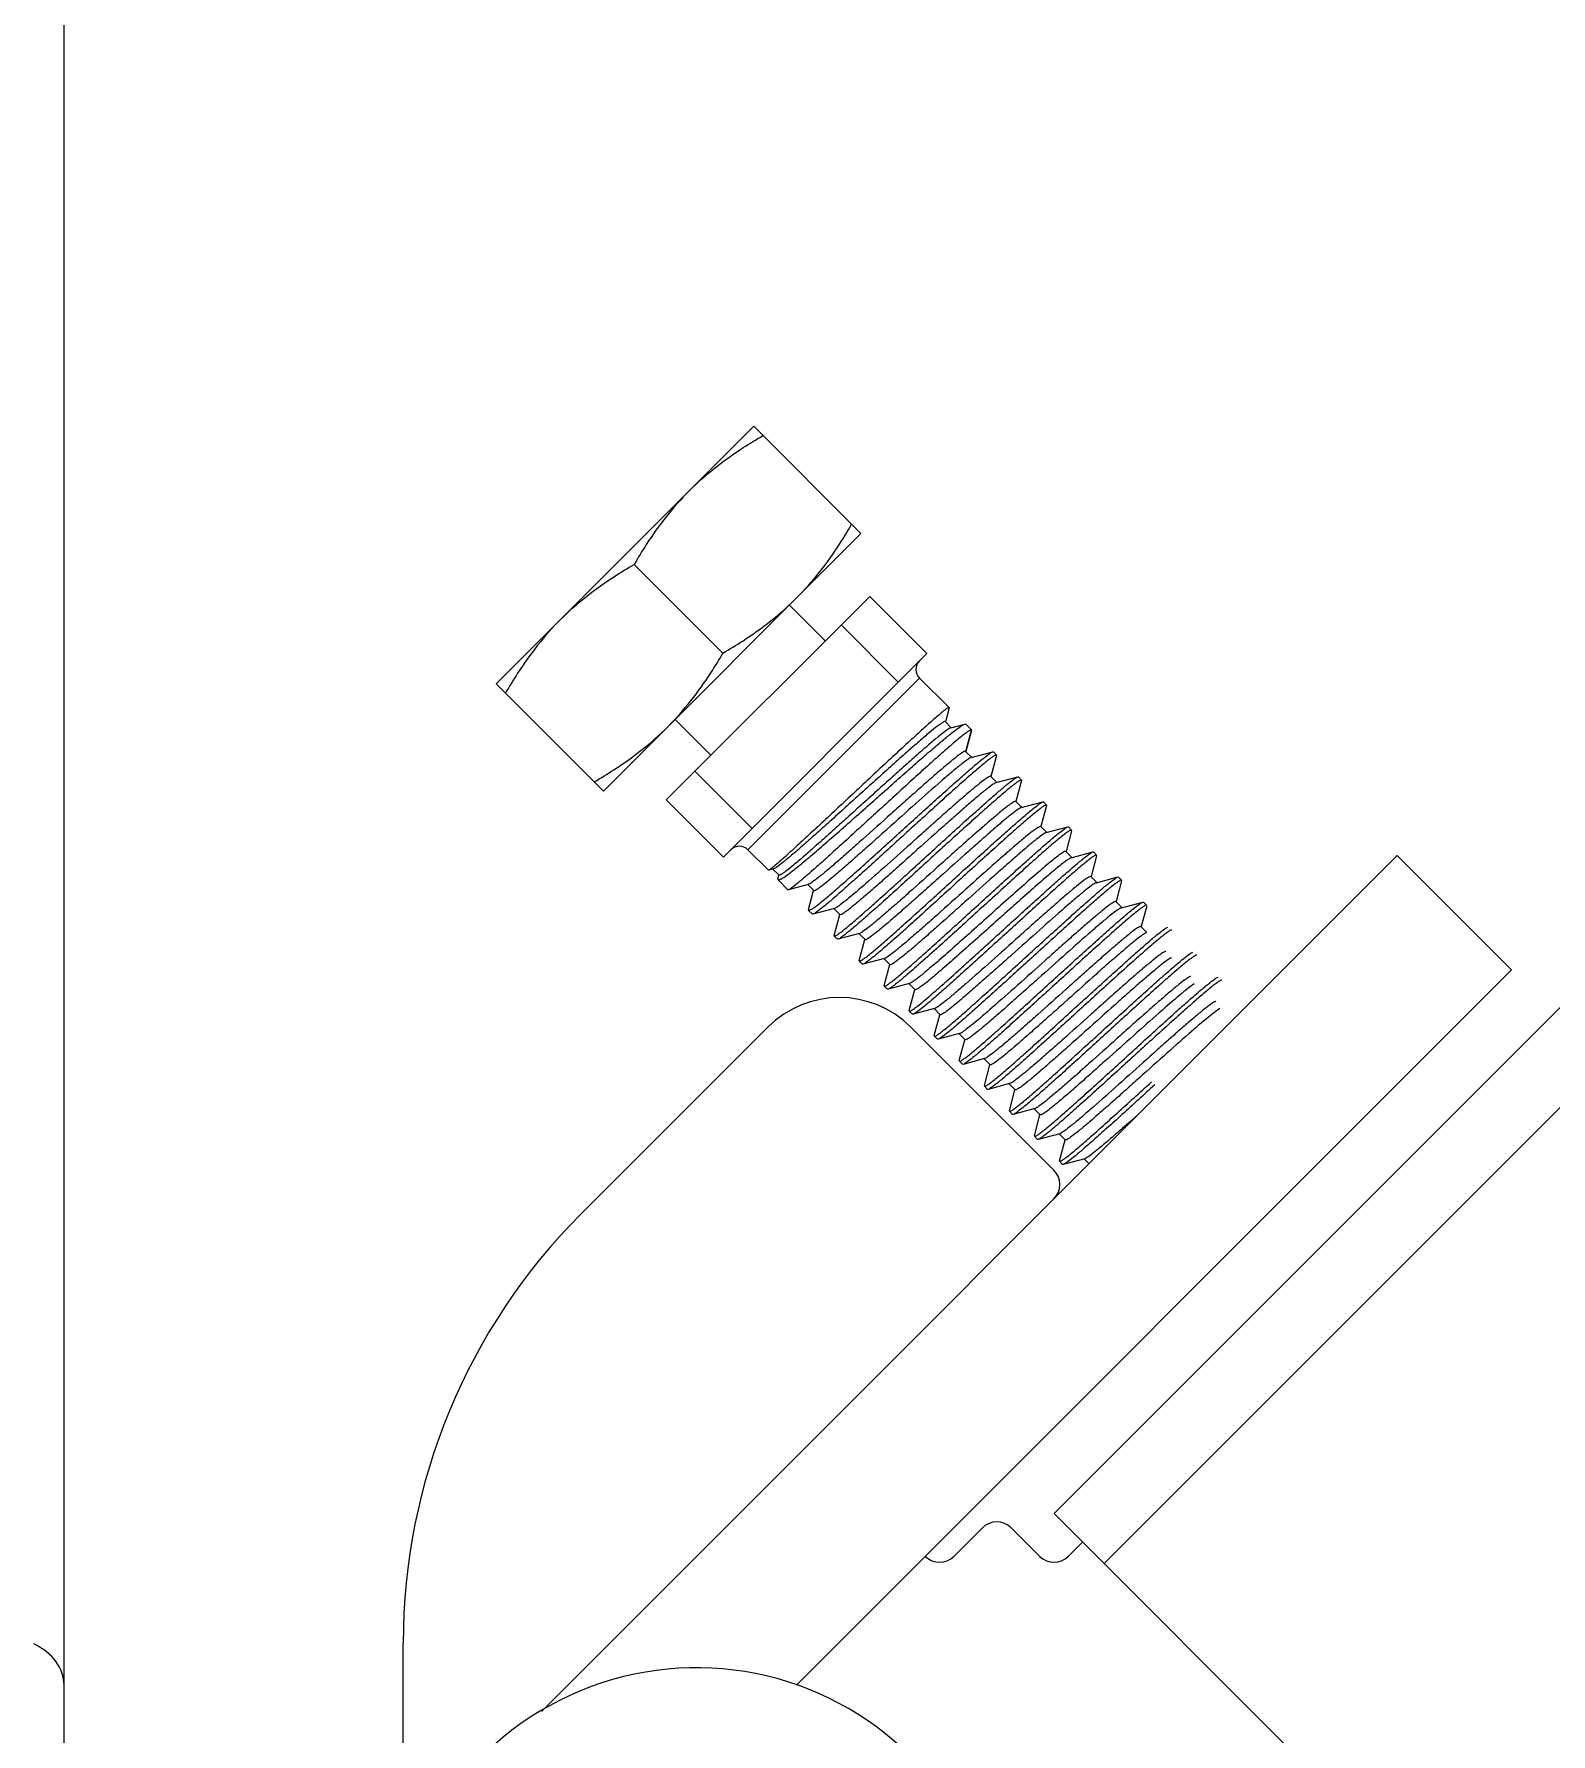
# Model space of a CAD drawing. Extents: x 27938 to 1507990, y 110129 to 923079.
# Drawn here: x 670041 to 670654, y 366413 to 367100 of the extents above; entities that cross this region are included whole.
import ezdxf

# ---------------------------------------------------------------- set-up
doc = ezdxf.new("R2010")
doc.units = 0
doc.header["$LTSCALE"] = 1000
doc.header["$MEASUREMENT"] = 0

msp = doc.modelspace()

# ---------------------------------------------------------------- linework, layer by layer
for p, q in [((670453.31, 366502.44), (673030.58, 369079.7)), ((670053.1, 366391), (670053.1, 369059.47)), ((670473.55, 366482.2), (673050.82, 369059.47)), ((670227.8, 366837.81), (670331.88, 366941.9)), ((670375.25, 366898.53), (670331.88, 366941.9)), ((670271.16, 366794.45), (670375.25, 366898.53)), ((670283.59, 366886.1), (670319.45, 366850.24)), ((670378.79, 366873.16), (670296.53, 366790.91)), ((670346.33, 366869.62), (670360.79, 366855.16)), ((670378.79, 366873.16), (670401.92, 366850.03)), ((670367.22, 366861.59), (670390.35, 366838.46)), ((670319.66, 366767.78), (670401.92, 366850.03)), ((670398.95, 366840.13), (670329.57, 366770.74)), ((670410.87, 366828.21), (670398.95, 366840.13)), ((670271.16, 366794.45), (670227.8, 366837.81)), ((670410.88, 366828.06), (670409.38, 366822.48)), ((670410.88, 366828.06), (670410.87, 366828.21)), ((670300.08, 366823.36), (670314.53, 366808.9)), ((670409.29, 366822.51), (670411.75, 366820.05)), ((670411.55, 366820), (670411.4, 366819.95)), ((670411.55, 366820), (670417.24, 366821.51)), ((670417.24, 366821.51), (670417.6, 366821.48)), ((670419.93, 366819.15), (670417.6, 366821.48)), ((670417.63, 366810.44), (670419.96, 366819.09)), ((670419.95, 366818.91), (670417.68, 366810.48)), ((670419.96, 366819.09), (670419.93, 366819.15)), ((670419.95, 366818.91), (670419.96, 366819.09)), ((670417.59, 366810.5), (670420.04, 366808.05)), ((670419.83, 366808), (670419.61, 366807.92)), ((670419.83, 366808), (670428.54, 366810.31)), ((670430.06, 366808.79), (670427.8, 366800.36)), ((670428.54, 366810.31), (670428.79, 366810.3)), ((670430.05, 366809.03), (670428.79, 366810.3)), ((670430.06, 366808.79), (670430.05, 366809.03)), ((670308.1, 366802.47), (670331.23, 366779.34)), ((670427.71, 366800.39), (670430.16, 366797.93)), ((670429.95, 366797.88), (670438.66, 366800.19)), ((670440.18, 366798.67), (670437.92, 366790.24)), ((670438.66, 366800.19), (670438.9, 366800.18)), ((670440.17, 366798.92), (670438.9, 366800.18)), ((670440.18, 366798.67), (670440.17, 366798.92)), ((670429.95, 366797.88), (670429.82, 366797.83)), ((670296.53, 366790.91), (670319.66, 366767.78)), ((670437.83, 366790.27), (670440.28, 366787.81)), ((670440.07, 366787.76), (670448.78, 366790.08)), ((670450.3, 366788.55), (670448.04, 366780.12)), ((670448.78, 366790.08), (670449.02, 366790.06)), ((670450.29, 366788.8), (670449.02, 366790.06)), ((670450.3, 366788.55), (670450.29, 366788.8)), ((670447.95, 366780.15), (670450.4, 366777.69)), ((670450.19, 366777.64), (670458.9, 366779.96)), ((670460.42, 366778.43), (670458.16, 366770)), ((670458.9, 366779.96), (670459.14, 366779.94)), ((670460.4, 366778.68), (670459.14, 366779.94)), ((670460.42, 366778.43), (670460.4, 366778.68)), ((670592.09, 366768.43), (670246.07, 366422.41)), ((670337.85, 366762.46), (670329.57, 366770.74)), ((670458.07, 366770.03), (670460.52, 366767.57)), ((670460.31, 366767.52), (670469.02, 366769.84)), ((670470.54, 366768.32), (670468.28, 366759.88)), ((670469.02, 366769.84), (670469.26, 366769.82)), ((670470.52, 366768.56), (670469.26, 366769.82)), ((670470.54, 366768.32), (670470.52, 366768.56)), ((670638.34, 366722.17), (670592.09, 366768.43)), ((670337.95, 366762.45), (670337.85, 366762.46)), ((670339.87, 366762.97), (670337.95, 366762.45)), ((670342.15, 366760.45), (670339.68, 366762.92)), ((670341.68, 366759.03), (670342.07, 366760.47)), ((670345.74, 366754.56), (670341.72, 366758.59)), ((670468.19, 366759.91), (670470.64, 366757.46)), ((670470.43, 366757.4), (670479.14, 366759.72)), ((670480.66, 366758.2), (670478.4, 366749.76)), ((670479.14, 366759.72), (670479.38, 366759.7)), ((670480.64, 366758.44), (670479.38, 366759.7)), ((670480.66, 366758.2), (670480.64, 366758.44)), ((670345.94, 366754.55), (670345.74, 366754.56)), ((670353.94, 366756.7), (670345.94, 366754.55)), ((670356.19, 366754.19), (670353.73, 366756.65)), ((670354.09, 366756.75), (670353.94, 366756.7)), ((670354.05, 366746.52), (670356.1, 366754.22)), ((670354.05, 366746.52), (670354.07, 366746.23)), ((670355.6, 366744.71), (670354.07, 366746.23)), ((670355.84, 366744.69), (670355.6, 366744.71)), ((670364.54, 366747.02), (670355.84, 366744.69)), ((670366.78, 366744.51), (670364.33, 366746.97)), ((670364.44, 366736.09), (670366.69, 366744.54)), ((670478.31, 366749.79), (670480.76, 366747.34)), ((670480.55, 366747.28), (670480.28, 366747.18)), ((670480.55, 366747.28), (670489.26, 366749.6)), ((670490.78, 366748.08), (670488.52, 366739.65)), ((670489.26, 366749.6), (670489.5, 366749.58)), ((670490.76, 366748.32), (670489.5, 366749.58)), ((670374.66, 366736.9), (670365.96, 366734.57)), ((670376.9, 366734.39), (670374.44, 366736.85)), ((670488.42, 366739.67), (670490.88, 366737.22)), ((670364.44, 366736.09), (670364.46, 366735.85)), ((670365.72, 366734.59), (670364.46, 366735.85)), ((670365.96, 366734.57), (670365.72, 366734.59)), ((670374.56, 366725.97), (670376.81, 366734.42)), ((670374.56, 366725.97), (670374.58, 366725.73)), ((670375.84, 366724.47), (670374.58, 366725.73)), ((670376.08, 366724.45), (670375.84, 366724.47)), ((670384.77, 366726.78), (670376.08, 366724.45)), ((670387.02, 366724.27), (670384.56, 366726.73)), ((670384.68, 366715.85), (670386.93, 366724.3)), ((670349.19, 366433.01), (670638.34, 366722.17)), ((670394.89, 366716.66), (670386.2, 366714.33)), ((670397.14, 366714.16), (670394.68, 366716.61)), ((670384.68, 366715.85), (670384.69, 366715.61)), ((670385.96, 366714.35), (670384.69, 366715.61)), ((670386.2, 366714.33), (670385.96, 366714.35)), ((670394.8, 366705.73), (670397.04, 366714.18)), ((670394.8, 366705.73), (670394.81, 366705.49)), ((670396.08, 366704.23), (670394.81, 366705.49)), ((670396.32, 366704.21), (670396.08, 366704.23)), ((670405.01, 366706.55), (670396.32, 366704.21)), ((670407.25, 366704.04), (670404.8, 366706.49)), ((670404.92, 366695.61), (670407.16, 366704.06)), ((670262.05, 366623.43), (670337.64, 366699.02)), ((670395.47, 366699.02), (670453.29, 366641.2)), ((670404.92, 366695.61), (670404.93, 366695.37)), ((670415.13, 366696.43), (670406.44, 366694.09)), ((670417.37, 366693.92), (670414.92, 366696.37)), ((670406.19, 366694.11), (670404.93, 366695.37)), ((670406.44, 366694.09), (670406.19, 366694.11)), ((670415.03, 366685.49), (670417.28, 366693.94)), ((670415.03, 366685.49), (670415.05, 366685.25)), ((670416.31, 366683.99), (670415.05, 366685.25)), ((670416.56, 366683.97), (670416.31, 366683.99)), ((670425.25, 366686.31), (670416.56, 366683.97)), ((670427.49, 366683.8), (670425.04, 366686.25)), ((670425.15, 366675.37), (670427.4, 366683.82)), ((670425.15, 366675.37), (670425.17, 366675.13)), ((670426.43, 366673.87), (670425.17, 366675.13)), ((670435.37, 366676.19), (670426.68, 366673.85)), ((670437.61, 366673.68), (670435.16, 366676.13)), ((670426.68, 366673.85), (670426.43, 366673.87)), ((670435.27, 366665.25), (670437.52, 366673.7)), ((670435.27, 366665.25), (670435.29, 366665.01)), ((670436.55, 366663.75), (670435.29, 366665.01)), ((670436.79, 366663.73), (670436.55, 366663.75)), ((670445.49, 366666.07), (670436.79, 366663.73)), ((670447.73, 366663.56), (670445.28, 366666.01)), ((670445.39, 366655.14), (670447.64, 366663.58)), ((670445.6, 366666.11), (670445.49, 366666.07)), ((670445.39, 366655.14), (670445.41, 366654.89)), ((670446.67, 366653.63), (670445.41, 366654.89)), ((670455.61, 366655.95), (670446.91, 366653.62)), ((670457.85, 366653.44), (670455.4, 366655.89)), ((670455.9, 366656.06), (670455.61, 366655.95)), ((670483.53, 366660.36), (670482.47, 366659.42)), ((670446.91, 366653.62), (670446.67, 366653.63)), ((670455.51, 366645.02), (670457.76, 366653.46)), ((670455.51, 366645.02), (670455.53, 366644.78)), ((670456.79, 366643.51), (670455.53, 366644.78)), ((670457.03, 366643.5), (670456.79, 366643.51)), ((670465.73, 366645.83), (670457.03, 366643.5)), ((670467.48, 366643.82), (670465.52, 366645.77)), ((670412.82, 366485.07), (670424.38, 366496.64)), ((670435.94, 366496.64), (670447.51, 366485.07)), ((670690.39, 366265.36), (670453.31, 366502.44)), ((670459.07, 366485.07), (670464.87, 366490.87)), ((670190.18, 366347.35), (670190.19, 366449.99))]:
    msp.add_line(p, q)
for centre, radius, start, end in [((670402.42, 366843.6), 4.91, 135, 225), ((670326.1, 366767.27), 4.91, 45, 135), ((670366.56, 366670.11), 40.89, 45, 135), ((669366.95, 367922.57), 1685.22, 311.49659, 311.69317), ((670447.51, 366635.41), 8.18, 315, 45), ((670435.52, 366449.95), 245.33, 135, 179.99137), ((670430.16, 366490.85), 8.18, 45, 135), ((670407.03, 366490.85), 8.18, 225, 315), ((670453.29, 366490.85), 8.18, 225, 315), ((670308.75, 366317.4), 122.66, 45, 180)]:
    msp.add_arc(centre, radius, start, end)
for points, knots in [([(670305.86, 366915.88), (670312.43, 366922.45), (670322.32, 366930.16), (670332.93, 366936.59), (670335.63, 366938.14)], [0, 0, 0, 0, 0.748734, 1, 1, 1, 1]), ([(670305.86, 366915.88), (670299.29, 366909.31), (670291.58, 366899.42), (670285.15, 366888.8), (670283.59, 366886.1)], [0, 0, 0, 0, 0.748734, 1, 1, 1, 1]), ([(670349.23, 366872.51), (670355.8, 366879.08), (670363.5, 366888.97), (670369.94, 366899.58), (670371.49, 366902.28)], [0, 0, 0, 0, 0.748734, 1, 1, 1, 1]), ([(670253.82, 366863.84), (670260.39, 366870.41), (670270.28, 366878.11), (670280.89, 366884.55), (670283.59, 366886.1)], [0, 0, 0, 0, 0.748734, 1, 1, 1, 1]), ([(670319.45, 366850.24), (670322.15, 366851.8), (670332.76, 366858.23), (670342.65, 366865.94), (670349.23, 366872.51)], [0, 0, 0, 0, 0.251266, 1, 1, 1, 1]), ([(670253.82, 366863.84), (670247.24, 366857.26), (670239.54, 366847.37), (670233.11, 366836.76), (670231.55, 366834.06)], [0, 0, 0, 0, 0.748734, 1, 1, 1, 1]), ([(670297.18, 366820.47), (670303.76, 366827.04), (670311.46, 366836.93), (670317.89, 366847.54), (670319.45, 366850.24)], [0, 0, 0, 0, 0.748734, 1, 1, 1, 1]), ([(670410.87, 366828.21), (670410.8, 366828.28), (670410.39, 366828.08), (670409.85, 366827.74), (670408.87, 366826.99), (670407.63, 366825.98), (670406.05, 366824.64), (670403.38, 366822.31), (670399.4, 366818.73), (670393.98, 366813.77), (670387.83, 366808.08), (670381.18, 366801.88), (670376.6, 366797.6), (670374.27, 366795.42)], [0, 0, 0, 0, 0.005975, 0.020757, 0.044787, 0.077931, 0.119904, 0.170322, 0.294497, 0.445723, 0.618225, 0.805372, 1, 1, 1, 1]), ([(670267.41, 366798.2), (670270.11, 366799.76), (670280.72, 366806.19), (670290.61, 366813.9), (670297.18, 366820.47)], [0, 0, 0, 0, 0.251266, 1, 1, 1, 1]), ([(670409.29, 366822.51), (670409.22, 366822.58), (670408.82, 366822.48), (670408.26, 366822.17), (670407.33, 366821.55), (670405.55, 366820.22), (670402.64, 366817.86), (670398.48, 366814.3), (670393.48, 366809.9), (670387.82, 366804.85), (670381.7, 366799.34), (670375.35, 366793.6), (670368.98, 366787.83), (670362.81, 366782.27), (670357.06, 366777.12), (670351.92, 366772.56), (670347.55, 366768.79), (670344.11, 366765.88), (670341.67, 366764.06), (670340.38, 366763.1), (670339.87, 366762.97)], [0, 0, 0, 0, 0.003408, 0.010859, 0.022746, 0.039043, 0.084265, 0.144846, 0.218467, 0.302327, 0.393271, 0.487922, 0.582812, 0.674511, 0.759756, 0.835562, 0.899325, 0.948916, 0.982758, 1, 1, 1, 1]), ([(670411.4, 366819.95), (670410.81, 366819.71), (670409.33, 366818.63), (670406.62, 366816.54), (670402.89, 366813.38), (670398.26, 366809.36), (670392.91, 366804.61), (670384.88, 366797.41), (670376.57, 366789.89), (670368.25, 366782.36), (670362.33, 366777.03), (670356.91, 366772.21), (670352.18, 366768.06), (670348.29, 366764.74), (670345.59, 366762.55), (670343.95, 366761.32), (670343.09, 366760.76), (670342.58, 366760.47), (670342.21, 366760.39), (670342.15, 366760.45)], [0, 0, 0, 0, 0.020955, 0.059103, 0.113123, 0.180989, 0.260159, 0.347694, 0.534881, 0.627806, 0.715891, 0.796084, 0.865657, 0.922292, 0.964169, 0.979163, 0.990063, 0.996877, 1, 1, 1, 1]), ([(670379.75, 366789.95), (670384.16, 366793.86), (670390.58, 366799.57), (670398.86, 366806.84), (670404.26, 366811.52), (670408.88, 366815.42), (670412.57, 366818.44), (670415.23, 366820.37), (670416.67, 366821.36), (670417.24, 366821.51)], [0, 0, 0, 0, 0.36061, 0.525686, 0.673058, 0.797798, 0.895751, 0.96375, 1, 1, 1, 1]), ([(670419.93, 366819.15), (670419.85, 366819.23), (670419.42, 366819.09), (670418.84, 366818.74), (670417.82, 366818.05), (670415.89, 366816.56), (670412.73, 366813.92), (670408.18, 366809.96), (670402.69, 366805.06), (670396.47, 366799.44), (670389.75, 366793.31), (670385.13, 366789.08), (670382.77, 366786.92)], [0, 0, 0, 0, 0.006592, 0.021615, 0.045765, 0.07897, 0.171361, 0.295434, 0.446486, 0.618762, 0.805651, 1, 1, 1, 1]), ([(670417.59, 366810.5), (670417.52, 366810.57), (670417.17, 366810.51), (670416.3, 366810.05), (670414.5, 366808.78), (670411.74, 366806.57), (670408.06, 366803.49), (670403.65, 366799.66), (670398.62, 366795.23), (670393.16, 366790.37), (670385.54, 366783.55), (670377.99, 366776.77), (670370.72, 366770.32), (670365.91, 366766.1), (670361.76, 366762.55), (670358.42, 366759.76), (670355.97, 366757.91), (670354.63, 366756.96), (670354.09, 366756.75)], [0, 0, 0, 0, 0.003423, 0.010579, 0.037456, 0.080663, 0.138775, 0.209755, 0.291087, 0.37988, 0.472977, 0.658847, 0.745051, 0.822663, 0.888974, 0.9417, 0.979072, 1, 1, 1, 1]), ([(670419.61, 366807.92), (670419.04, 366807.67), (670417.64, 366806.68), (670415.11, 366804.74), (670411.69, 366801.89), (670405.66, 366796.71), (670396.98, 366789), (670387.82, 366780.79), (670380.25, 366774.01), (670374.84, 366769.2), (670369.88, 366764.83), (670365.53, 366761.07), (670361.92, 366758.04), (670359.21, 366755.88), (670357.45, 366754.64), (670356.6, 366754.18), (670356.25, 366754.13), (670356.19, 366754.19)], [0, 0, 0, 0, 0.022337, 0.061116, 0.115132, 0.182525, 0.347585, 0.533263, 0.62576, 0.713694, 0.794001, 0.863897, 0.920985, 0.963343, 0.989649, 0.996648, 1, 1, 1, 1]), ([(670391.49, 366778.2), (670395.91, 366782.2), (670402.34, 366788.04), (670410.6, 366795.46), (670415.97, 366800.23), (670420.54, 366804.19), (670424.14, 366807.26), (670426.68, 366809.16), (670428.02, 366810.17), (670428.54, 366810.31)], [0, 0, 0, 0, 0.364383, 0.530802, 0.678899, 0.80359, 0.900608, 0.966703, 1, 1, 1, 1]), ([(670430.05, 366809.03), (670429.97, 366809.11), (670429.54, 366808.98), (670428.95, 366808.63), (670427.94, 366807.93), (670426.01, 366806.44), (670422.84, 366803.81), (670418.28, 366799.86), (670412.78, 366794.97), (670406.55, 366789.36), (670399.82, 366783.24), (670395.18, 366779.02), (670392.82, 366776.87)], [0, 0, 0, 0, 0.006599, 0.021626, 0.045783, 0.07899, 0.17139, 0.295472, 0.446527, 0.618792, 0.805664, 1, 1, 1, 1]), ([(670427.71, 366800.39), (670427.65, 366800.45), (670427.32, 366800.4), (670426.51, 366799.98), (670424.84, 366798.82), (670422.29, 366796.8), (670418.88, 366793.95), (670414.77, 366790.41), (670410.06, 366786.28), (670404.92, 366781.71), (670397.65, 366775.22), (670388.75, 366767.23), (670379.02, 366758.59), (670372.02, 366752.53), (670367.71, 366749.07), (670366.09, 366747.87), (670365.4, 366747.45)], [0, 0, 0, 0, 0.003276, 0.010003, 0.035189, 0.075723, 0.130391, 0.197437, 0.274674, 0.359569, 0.449334, 0.631602, 0.797703, 0.926003, 0.970542, 1, 1, 1, 1]), ([(670401.68, 366768.01), (670406.09, 366772.03), (670412.5, 366777.88), (670420.75, 366785.32), (670426.11, 366790.1), (670430.67, 366794.06), (670434.27, 366797.13), (670436.8, 366799.04), (670438.14, 366800.05), (670438.66, 366800.19)], [0, 0, 0, 0, 0.364458, 0.5309, 0.679013, 0.803707, 0.900705, 0.96676, 1, 1, 1, 1]), ([(670440.17, 366798.92), (670440.09, 366798.99), (670439.66, 366798.86), (670439.07, 366798.51), (670438.06, 366797.81), (670436.13, 366796.32), (670432.96, 366793.69), (670428.4, 366789.74), (670422.9, 366784.85), (670416.67, 366779.24), (670409.93, 366773.12), (670405.3, 366768.9), (670402.94, 366766.75)], [0, 0, 0, 0, 0.006599, 0.021626, 0.045783, 0.07899, 0.171387, 0.295463, 0.446517, 0.618788, 0.805663, 1, 1, 1, 1]), ([(670374.27, 366795.42), (670369.84, 366791.28), (670363.4, 366785.25), (670355.15, 366777.58), (670349.83, 366772.66), (670345.36, 366768.6), (670342.24, 366765.81), (670340.26, 366764.14), (670339.23, 366763.29), (670338.5, 366762.76), (670338.11, 366762.49), (670337.95, 366762.45)], [0, 0, 0, 0, 0.370672, 0.539326, 0.688624, 0.813221, 0.908664, 0.94435, 0.971581, 0.990141, 1, 1, 1, 1]), ([(670429.82, 366797.83), (670429.28, 366797.62), (670427.94, 366796.68), (670425.5, 366794.84), (670422.16, 366792.06), (670418.03, 366788.52), (670413.24, 366784.32), (670406.02, 366777.91), (670398.51, 366771.19), (670390.96, 366764.43), (670385.55, 366759.61), (670380.57, 366755.23), (670376.2, 366751.44), (670372.56, 366748.39), (670369.84, 366746.22), (670368.05, 366744.96), (670367.19, 366744.5), (670366.84, 366744.45), (670366.78, 366744.51)], [0, 0, 0, 0, 0.020991, 0.058538, 0.11151, 0.178089, 0.255944, 0.342332, 0.528306, 0.621317, 0.709946, 0.791063, 0.861805, 0.919689, 0.962708, 0.989461, 0.996585, 1, 1, 1, 1]), ([(670341.72, 366758.59), (670341.81, 366758.5), (670342.27, 366758.54), (670343.41, 366759.12), (670345.72, 366760.69), (670349.25, 366763.46), (670353.92, 366767.33), (670359.51, 366772.11), (670365.84, 366777.64), (670372.67, 366783.66), (670377.36, 366787.82), (670379.75, 366789.95)], [0, 0, 0, 0, 0.00776, 0.023279, 0.080973, 0.173371, 0.297247, 0.447964, 0.619802, 0.806185, 1, 1, 1, 1]), ([(670382.77, 366786.92), (670378.35, 366782.88), (670371.92, 366776.98), (670363.67, 366769.49), (670358.31, 366764.67), (670353.77, 366760.69), (670350.22, 366757.6), (670347.73, 366755.71), (670346.44, 366754.69), (670345.94, 366754.55)], [0, 0, 0, 0, 0.366158, 0.533208, 0.681646, 0.806314, 0.902893, 0.968094, 1, 1, 1, 1]), ([(670437.83, 366790.27), (670437.76, 366790.33), (670437.41, 366790.27), (670436.54, 366789.8), (670434.72, 366788.53), (670431.95, 366786.31), (670428.25, 366783.2), (670423.82, 366779.36), (670418.77, 366774.91), (670413.28, 366770.03), (670405.66, 366763.2), (670398.1, 366756.43), (670390.85, 366750), (670386.09, 366745.83), (670382, 366742.35), (670378.75, 366739.64), (670376.41, 366737.93), (670375.15, 366737.04), (670374.66, 366736.9)], [0, 0, 0, 0, 0.003453, 0.010691, 0.037881, 0.081592, 0.14037, 0.212138, 0.294327, 0.383985, 0.477885, 0.664851, 0.751185, 0.82854, 0.894141, 0.945651, 0.981282, 1, 1, 1, 1]), ([(670440.07, 366787.76), (670439.57, 366787.62), (670438.32, 366786.73), (670435.99, 366785.02), (670432.73, 366782.32), (670428.65, 366778.84), (670423.88, 366774.66), (670416.63, 366768.24), (670409.08, 366761.47), (670401.45, 366754.64), (670395.97, 366749.76), (670390.91, 366745.31), (670386.48, 366741.46), (670382.78, 366738.35), (670380.01, 366736.13), (670378.19, 366734.86), (670377.32, 366734.39), (670376.96, 366734.33), (670376.9, 366734.39)], [0, 0, 0, 0, 0.01868, 0.054278, 0.105765, 0.171349, 0.248696, 0.335028, 0.522011, 0.615926, 0.705601, 0.787809, 0.859594, 0.918387, 0.96211, 0.989307, 0.996546, 1, 1, 1, 1]), ([(670411.8, 366757.89), (670416.21, 366761.91), (670422.62, 366767.76), (670430.87, 366775.2), (670436.23, 366779.98), (670440.79, 366783.94), (670444.39, 366787.02), (670446.92, 366788.92), (670448.26, 366789.94), (670448.78, 366790.08)], [0, 0, 0, 0, 0.364461, 0.530908, 0.679021, 0.80371, 0.900704, 0.966759, 1, 1, 1, 1]), ([(670450.29, 366788.8), (670450.21, 366788.87), (670449.78, 366788.74), (670449.19, 366788.39), (670448.18, 366787.69), (670446.25, 366786.2), (670443.08, 366783.57), (670438.52, 366779.62), (670433.02, 366774.73), (670426.79, 366769.12), (670420.05, 366763), (670415.42, 366758.78), (670413.06, 366756.63)], [0, 0, 0, 0, 0.006599, 0.021625, 0.045781, 0.078987, 0.171384, 0.295462, 0.446514, 0.618783, 0.805661, 1, 1, 1, 1]), ([(670354.07, 366746.23), (670354.16, 366746.15), (670354.59, 366746.26), (670355.2, 366746.61), (670356.23, 366747.28), (670358.18, 366748.75), (670361.38, 366751.36), (670365.96, 366755.29), (670371.48, 366760.15), (670377.73, 366765.75), (670384.49, 366771.84), (670389.13, 366776.05), (670391.49, 366778.2)], [0, 0, 0, 0, 0.006918, 0.022071, 0.046289, 0.079523, 0.171915, 0.295933, 0.446891, 0.619047, 0.805796, 1, 1, 1, 1]), ([(670447.95, 366780.15), (670447.88, 366780.21), (670447.53, 366780.15), (670446.66, 366779.68), (670444.84, 366778.41), (670442.07, 366776.19), (670438.37, 366773.08), (670433.93, 366769.24), (670428.88, 366764.79), (670423.4, 366759.91), (670415.77, 366753.08), (670408.22, 366746.31), (670400.97, 366739.89), (670396.21, 366735.71), (670392.12, 366732.23), (670388.87, 366729.52), (670386.53, 366727.81), (670385.27, 366726.92), (670384.77, 366726.78)], [0, 0, 0, 0, 0.003454, 0.01069, 0.03788, 0.081592, 0.14037, 0.212137, 0.294327, 0.383985, 0.477885, 0.664852, 0.751185, 0.82854, 0.894141, 0.945652, 0.981282, 1, 1, 1, 1]), ([(670421.92, 366747.77), (670426.32, 366751.79), (670432.74, 366757.64), (670440.99, 366765.08), (670446.35, 366769.86), (670450.91, 366773.83), (670454.5, 366776.9), (670457.04, 366778.8), (670458.38, 366779.82), (670458.9, 366779.96)], [0, 0, 0, 0, 0.364466, 0.530912, 0.679022, 0.803712, 0.900708, 0.966761, 1, 1, 1, 1]), ([(670460.4, 366778.68), (670460.33, 366778.75), (670459.9, 366778.62), (670459.31, 366778.27), (670458.3, 366777.57), (670456.37, 366776.09), (670453.19, 366773.45), (670448.64, 366769.5), (670443.14, 366764.61), (670436.91, 366759), (670430.17, 366752.88), (670425.54, 366748.66), (670423.18, 366746.51)], [0, 0, 0, 0, 0.006599, 0.021626, 0.045784, 0.078991, 0.17139, 0.295471, 0.446526, 0.618793, 0.805664, 1, 1, 1, 1]), ([(670392.82, 366776.87), (670388.42, 366772.86), (670382, 366767.01), (670373.76, 366759.57), (670368.39, 366754.79), (670363.84, 366750.82), (670360.24, 366747.75), (670357.7, 366745.84), (670356.37, 366744.83), (670355.84, 366744.69)], [0, 0, 0, 0, 0.36438, 0.530794, 0.678893, 0.803589, 0.900608, 0.966702, 1, 1, 1, 1]), ([(670450.19, 366777.64), (670449.69, 366777.51), (670448.44, 366776.62), (670446.1, 366774.9), (670442.85, 366772.2), (670438.77, 366768.72), (670434, 366764.54), (670426.75, 366758.12), (670419.2, 366751.35), (670411.57, 366744.52), (670406.09, 366739.64), (670401.03, 366735.19), (670396.6, 366731.34), (670392.9, 366728.24), (670390.13, 366726.02), (670388.31, 366724.74), (670387.44, 366724.27), (670387.08, 366724.21), (670387.02, 366724.27)], [0, 0, 0, 0, 0.01868, 0.054279, 0.105765, 0.171349, 0.248696, 0.335028, 0.522011, 0.615925, 0.705601, 0.787808, 0.859593, 0.918386, 0.962109, 0.989307, 0.996546, 1, 1, 1, 1]), ([(670364.46, 366735.85), (670364.53, 366735.77), (670364.96, 366735.91), (670365.55, 366736.26), (670366.56, 366736.95), (670368.5, 366738.44), (670371.67, 366741.07), (670376.22, 366745.03), (670381.72, 366749.91), (670387.95, 366755.53), (670394.69, 366761.64), (670399.32, 366765.86), (670401.68, 366768.01)], [0, 0, 0, 0, 0.006599, 0.021626, 0.045783, 0.07899, 0.17139, 0.295472, 0.446527, 0.618792, 0.805664, 1, 1, 1, 1]), ([(670402.94, 366766.75), (670398.54, 366762.74), (670392.12, 366756.89), (670383.88, 366749.45), (670378.51, 366744.67), (670373.95, 366740.7), (670370.36, 366737.63), (670367.82, 366735.73), (670366.49, 366734.71), (670365.96, 366734.57)], [0, 0, 0, 0, 0.364388, 0.530807, 0.678903, 0.803593, 0.90061, 0.966703, 1, 1, 1, 1]), ([(670458.07, 366770.03), (670457.96, 366770.13), (670457.35, 366769.89), (670456.53, 366769.39), (670455.08, 366768.36), (670453.26, 366766.93), (670450.98, 366765.06), (670447.2, 366761.86), (670441.75, 366757.11), (670434.58, 366750.74), (670426.89, 366743.86), (670419.17, 366736.94), (670414.05, 366732.38), (670411.56, 366730.19)], [0, 0, 0, 0, 0.007395, 0.024841, 0.052899, 0.091256, 0.139324, 0.196326, 0.333257, 0.493011, 0.665004, 0.837814, 1, 1, 1, 1]), ([(670460.31, 366767.52), (670460.04, 366767.45), (670459.37, 366767.06), (670458.19, 366766.26), (670456.59, 366765.03), (670453.67, 366762.68), (670449.2, 366758.88), (670443.05, 366753.49), (670436.09, 366747.29), (670426.35, 366738.58), (670418.98, 366731.97), (670414.09, 366727.66)], [0, 0, 0, 0, 0.013818, 0.037342, 0.070418, 0.112612, 0.221771, 0.358329, 0.51407, 0.679595, 1, 1, 1, 1]), ([(670432.04, 366737.66), (670436.44, 366741.67), (670442.86, 366747.52), (670451.11, 366754.96), (670456.47, 366759.74), (670461.03, 366763.71), (670464.62, 366766.78), (670467.16, 366768.68), (670468.5, 366769.7), (670469.02, 366769.84)], [0, 0, 0, 0, 0.364457, 0.5309, 0.679014, 0.803707, 0.900705, 0.966759, 1, 1, 1, 1]), ([(670470.52, 366768.56), (670470.45, 366768.63), (670470.02, 366768.5), (670469.43, 366768.15), (670468.42, 366767.46), (670466.48, 366765.97), (670463.31, 366763.33), (670458.76, 366759.38), (670453.26, 366754.49), (670447.03, 366748.88), (670440.29, 366742.77), (670435.66, 366738.54), (670433.3, 366736.39)], [0, 0, 0, 0, 0.006598, 0.021625, 0.045781, 0.078988, 0.171384, 0.295459, 0.446511, 0.618782, 0.805661, 1, 1, 1, 1]), ([(670341.68, 366759.03), (670341.67, 366758.98), (670341.64, 366758.84), (670341.65, 366758.66), (670341.72, 366758.59)], [0, 0, 0, 0, 0.336514, 1, 1, 1, 1]), ([(670374.58, 366725.73), (670374.65, 366725.65), (670375.08, 366725.79), (670375.67, 366726.14), (670376.68, 366726.83), (670378.61, 366728.32), (670381.79, 366730.95), (670386.34, 366734.91), (670391.84, 366739.79), (670398.07, 366745.41), (670404.81, 366751.52), (670409.44, 366755.74), (670411.8, 366757.89)], [0, 0, 0, 0, 0.006598, 0.021625, 0.045781, 0.078987, 0.171384, 0.295461, 0.446511, 0.618782, 0.805661, 1, 1, 1, 1]), ([(670468.19, 366759.91), (670468.12, 366759.97), (670467.78, 366759.92), (670466.95, 366759.48), (670465.22, 366758.27), (670462.58, 366756.17), (670459.05, 366753.22), (670454.8, 366749.55), (670449.96, 366745.29), (670444.68, 366740.59), (670437.26, 366733.96), (670428.24, 366725.88), (670419.66, 366718.26), (670413.65, 366713.08), (670410.18, 366710.17), (670407.55, 366708.11), (670406.07, 366707.05), (670405.46, 366706.73)], [0, 0, 0, 0, 0.003347, 0.010273, 0.036252, 0.078044, 0.134342, 0.203263, 0.282469, 0.369263, 0.460682, 0.644854, 0.810039, 0.878342, 0.933909, 0.974886, 1, 1, 1, 1]), ([(670442.16, 366727.54), (670446.56, 366731.55), (670452.98, 366737.4), (670461.23, 366744.84), (670466.59, 366749.62), (670471.15, 366753.59), (670474.74, 366756.66), (670477.28, 366758.56), (670478.61, 366759.58), (670479.14, 366759.72)], [0, 0, 0, 0, 0.364465, 0.530912, 0.679024, 0.803711, 0.900705, 0.96676, 1, 1, 1, 1]), ([(670480.64, 366758.44), (670480.57, 366758.52), (670480.14, 366758.38), (670479.55, 366758.03), (670478.54, 366757.34), (670476.6, 366755.85), (670473.43, 366753.21), (670468.88, 366749.26), (670463.38, 366744.37), (670457.15, 366738.76), (670450.41, 366732.65), (670445.78, 366728.43), (670443.42, 366726.27)], [0, 0, 0, 0, 0.006599, 0.021625, 0.045782, 0.078988, 0.171386, 0.295466, 0.446519, 0.618787, 0.805663, 1, 1, 1, 1]), ([(670413.06, 366756.63), (670408.66, 366752.62), (670402.24, 366746.77), (670394, 366739.33), (670388.63, 366734.55), (670384.07, 366730.59), (670380.48, 366727.51), (670377.94, 366725.61), (670376.61, 366724.59), (670376.08, 366724.45)], [0, 0, 0, 0, 0.36438, 0.530799, 0.678898, 0.803591, 0.900607, 0.966701, 1, 1, 1, 1]), ([(670469.96, 366757.2), (670469.34, 366756.87), (670467.84, 366755.8), (670465.2, 366753.72), (670461.72, 366750.8), (670455.7, 366745.61), (670447.12, 366738), (670438.12, 366729.93), (670430.71, 366723.3), (670425.44, 366718.62), (670420.6, 366714.36), (670416.37, 366710.71), (670412.85, 366707.76), (670410.21, 366705.66), (670408.49, 366704.46), (670407.66, 366704.02), (670407.32, 366703.97), (670407.25, 366704.04)], [0, 0, 0, 0, 0.025452, 0.066707, 0.122484, 0.190926, 0.356185, 0.540209, 0.631499, 0.718144, 0.797196, 0.865969, 0.922139, 0.963832, 0.989749, 0.996659, 1, 1, 1, 1]), ([(670365.4, 366747.45), (670365.31, 366747.4), (670365.04, 366747.23), (670364.75, 366747.08), (670364.54, 366747.02)], [0, 0, 0, 0, 0.319512, 1, 1, 1, 1]), ([(670384.69, 366715.61), (670384.77, 366715.53), (670385.2, 366715.67), (670385.79, 366716.02), (670386.8, 366716.71), (670388.73, 366718.2), (670391.9, 366720.83), (670396.46, 366724.79), (670401.96, 366729.67), (670408.19, 366735.29), (670414.93, 366741.4), (670419.56, 366745.62), (670421.92, 366747.77)], [0, 0, 0, 0, 0.006599, 0.021626, 0.045785, 0.078992, 0.171389, 0.295467, 0.446521, 0.618792, 0.805664, 1, 1, 1, 1]), ([(670423.18, 366746.51), (670421.68, 366745.14), (670415.88, 366739.86), (670410.09, 366734.59), (670405.78, 366730.71)], [0, 0, 0, 0, 0.259954, 1, 1, 1, 1]), ([(670478.31, 366749.79), (670478.24, 366749.85), (670477.91, 366749.81), (670477.09, 366749.37), (670475.4, 366748.2), (670472.81, 366746.14), (670469.34, 366743.25), (670465.18, 366739.65), (670460.41, 366735.47), (670455.21, 366730.85), (670447.88, 366724.29), (670438.93, 366716.26), (670429.2, 366707.63), (670422.25, 366701.62), (670418.03, 366698.26), (670416.46, 366697.12), (670415.81, 366696.74)], [0, 0, 0, 0, 0.003305, 0.010114, 0.035629, 0.076684, 0.132028, 0.199852, 0.277906, 0.36359, 0.454044, 0.637108, 0.802836, 0.929298, 0.972356, 1, 1, 1, 1]), ([(670480.28, 366747.18), (670479.71, 366746.92), (670478.3, 366745.93), (670475.77, 366743.98), (670472.37, 366741.14), (670466.4, 366736.01), (670457.81, 366728.38), (670448.74, 366720.26), (670441.25, 366713.56), (670435.9, 366708.8), (670430.98, 366704.47), (670426.67, 366700.74), (670423.08, 366697.73), (670420.39, 366695.59), (670418.63, 366694.36), (670417.78, 366693.91), (670417.44, 366693.85), (670417.37, 366693.92)], [0, 0, 0, 0, 0.022884, 0.062013, 0.116185, 0.183563, 0.348248, 0.533395, 0.625672, 0.713454, 0.793688, 0.863588, 0.920738, 0.96319, 0.989584, 0.996617, 1, 1, 1, 1]), ([(670452.28, 366717.42), (670456.68, 366721.43), (670463.1, 366727.28), (670471.35, 366734.72), (670476.71, 366739.5), (670481.27, 366743.47), (670484.86, 366746.54), (670487.4, 366748.44), (670488.73, 366749.46), (670489.26, 366749.6)], [0, 0, 0, 0, 0.364464, 0.530908, 0.67902, 0.803711, 0.900708, 0.966761, 1, 1, 1, 1]), ([(670490.76, 366748.32), (670490.69, 366748.4), (670490.25, 366748.26), (670489.67, 366747.91), (670488.66, 366747.22), (670486.72, 366745.73), (670483.55, 366743.1), (670478.99, 366739.14), (670473.5, 366734.26), (670467.27, 366728.64), (670460.53, 366722.53), (670455.9, 366718.31), (670453.54, 366716.15)], [0, 0, 0, 0, 0.006599, 0.021626, 0.045784, 0.078991, 0.171389, 0.295469, 0.446525, 0.618793, 0.805664, 1, 1, 1, 1]), ([(670414.63, 366721.86), (670416.01, 366723.09), (670421.82, 366728.35), (670427.61, 366733.62), (670432.04, 366737.66)], [0, 0, 0, 0, 0.236086, 1, 1, 1, 1]), ([(670488.42, 366739.67), (670488.36, 366739.74), (670488, 366739.68), (670487.13, 366739.21), (670485.32, 366737.93), (670482.55, 366735.71), (670478.85, 366732.61), (670474.41, 366728.76), (670469.36, 366724.31), (670463.88, 366719.43), (670456.25, 366712.6), (670448.7, 366705.83), (670441.45, 366699.41), (670436.68, 366695.24), (670432.6, 366691.75), (670429.34, 366689.05), (670427.01, 366687.33), (670425.75, 366686.44), (670425.25, 366686.31)], [0, 0, 0, 0, 0.003453, 0.010691, 0.037881, 0.081592, 0.14037, 0.212138, 0.294327, 0.383986, 0.477885, 0.664852, 0.751185, 0.82854, 0.894141, 0.945651, 0.981282, 1, 1, 1, 1]), ([(670490.58, 366737.13), (670490.05, 366736.95), (670488.74, 366736.02), (670486.33, 366734.22), (670483.02, 366731.46), (670478.9, 366727.94), (670474.12, 366723.75), (670466.89, 366717.34), (670459.37, 366710.59), (670451.79, 366703.81), (670446.35, 366698.98), (670441.35, 366694.57), (670436.96, 366690.77), (670433.31, 366687.7), (670430.57, 366685.51), (670428.77, 366684.25), (670427.91, 366683.79), (670427.56, 366683.73), (670427.49, 366683.8)], [0, 0, 0, 0, 0.020278, 0.057228, 0.109744, 0.176019, 0.253719, 0.340091, 0.526376, 0.619664, 0.708615, 0.790066, 0.861128, 0.91929, 0.962525, 0.989414, 0.996573, 1, 1, 1, 1]), ([(670462.4, 366707.3), (670466.8, 366711.31), (670473.22, 366717.16), (670481.47, 366724.6), (670486.83, 366729.39), (670491.39, 366733.35), (670494.98, 366736.42), (670497.52, 366738.33), (670498.85, 366739.34), (670499.38, 366739.48)], [0, 0, 0, 0, 0.364457, 0.530902, 0.679016, 0.803708, 0.900705, 0.966759, 1, 1, 1, 1]), ([(670500.88, 366738.2), (670500.8, 366738.28), (670500.37, 366738.14), (670499.79, 366737.79), (670498.78, 366737.1), (670496.84, 366735.61), (670493.67, 366732.98), (670489.11, 366729.02), (670483.61, 366724.14), (670477.39, 366718.52), (670470.65, 366712.41), (670466.02, 366708.19), (670463.66, 366706.04)], [0, 0, 0, 0, 0.006598, 0.021624, 0.04578, 0.078986, 0.171383, 0.295458, 0.446509, 0.61878, 0.80566, 1, 1, 1, 1]), ([(670405.78, 366730.71), (670403.33, 366728.51), (670398.93, 366724.58), (670393.73, 366720.05), (670390.36, 366717.24), (670388.54, 366715.8), (670387.22, 366714.87), (670386.49, 366714.41), (670386.2, 366714.33)], [0, 0, 0, 0, 0.385949, 0.692398, 0.809823, 0.90093, 0.964477, 1, 1, 1, 1]), ([(670411.56, 366730.19), (670409.51, 366728.38), (670405.82, 366725.14), (670400.92, 366721), (670397.68, 366718.38), (670395.82, 366717.12), (670395.16, 366716.74), (670394.89, 366716.66)], [0, 0, 0, 0, 0.381196, 0.68557, 0.895499, 0.961223, 1, 1, 1, 1]), ([(670433.3, 366736.39), (670428.89, 366732.38), (670422.48, 366726.53), (670414.23, 366719.09), (670408.87, 366714.31), (670404.31, 366710.35), (670400.72, 366707.28), (670398.18, 366705.37), (670396.84, 366704.35), (670396.32, 366704.21)], [0, 0, 0, 0, 0.364389, 0.530809, 0.678905, 0.803593, 0.900609, 0.966703, 1, 1, 1, 1]), ([(670414.09, 366727.66), (670411.86, 366725.69), (670408.69, 366722.91), (670404.68, 366719.51), (670402.26, 366717.51), (670400.32, 366715.97), (670398.77, 366714.85), (670397.9, 366714.31), (670397.25, 366714.04), (670397.14, 366714.16)], [0, 0, 0, 0, 0.409427, 0.580571, 0.725203, 0.84078, 0.925396, 0.977977, 1, 1, 1, 1]), ([(670404.93, 366695.37), (670405.01, 366695.29), (670405.44, 366695.43), (670406.03, 366695.78), (670407.04, 366696.47), (670408.97, 366697.96), (670412.14, 366700.6), (670416.7, 366704.55), (670422.2, 366709.44), (670428.43, 366715.05), (670435.16, 366721.16), (670439.8, 366725.38), (670442.16, 366727.54)], [0, 0, 0, 0, 0.006598, 0.021624, 0.04578, 0.078986, 0.171383, 0.295457, 0.446508, 0.618779, 0.805659, 1, 1, 1, 1]), ([(670443.42, 366726.27), (670439.01, 366722.26), (670432.6, 366716.41), (670424.35, 366708.98), (670418.99, 366704.19), (670414.43, 366700.23), (670410.84, 366697.16), (670408.3, 366695.25), (670406.96, 366694.23), (670406.44, 366694.09)], [0, 0, 0, 0, 0.364378, 0.530796, 0.678896, 0.80359, 0.900607, 0.966701, 1, 1, 1, 1]), ([(670498.54, 366729.55), (670498.48, 366729.62), (670498.12, 366729.56), (670497.25, 366729.09), (670495.44, 366727.81), (670492.67, 366725.59), (670488.97, 366722.49), (670484.53, 366718.64), (670479.48, 366714.19), (670474, 366709.31), (670466.37, 366702.49), (670458.82, 366695.71), (670451.57, 366689.29), (670446.8, 366685.12), (670442.72, 366681.64), (670439.46, 366678.93), (670437.13, 366677.21), (670435.87, 366676.32), (670435.37, 366676.19)], [0, 0, 0, 0, 0.003453, 0.010691, 0.037881, 0.081592, 0.14037, 0.212138, 0.294327, 0.383985, 0.477885, 0.664851, 0.751185, 0.82854, 0.894141, 0.945652, 0.981282, 1, 1, 1, 1]), ([(670500.79, 366727.04), (670500.29, 366726.91), (670499.03, 366726.02), (670496.7, 366724.31), (670493.44, 366721.6), (670489.36, 366718.12), (670484.59, 366713.95), (670477.35, 366707.52), (670469.79, 366700.75), (670462.16, 366693.92), (670456.68, 366689.04), (670451.63, 366684.59), (670447.19, 366680.74), (670443.49, 366677.64), (670440.72, 366675.42), (670438.9, 366674.14), (670438.03, 366673.67), (670437.68, 366673.61), (670437.61, 366673.68)], [0, 0, 0, 0, 0.01868, 0.054279, 0.105765, 0.171349, 0.248696, 0.335028, 0.522011, 0.615926, 0.705601, 0.787809, 0.859594, 0.918386, 0.96211, 0.989307, 0.996546, 1, 1, 1, 1]), ([(670472.51, 366697.18), (670476.92, 366701.19), (670483.34, 366707.04), (670491.59, 366714.48), (670496.95, 366719.27), (670501.51, 366723.23), (670505.1, 366726.3), (670507.64, 366728.21), (670508.97, 366729.22), (670509.5, 366729.36)], [0, 0, 0, 0, 0.364467, 0.530915, 0.679025, 0.803711, 0.900707, 0.96676, 1, 1, 1, 1]), ([(670511, 366728.08), (670510.92, 366728.16), (670510.49, 366728.02), (670509.91, 366727.67), (670508.89, 366726.98), (670506.96, 366725.49), (670503.79, 366722.86), (670499.23, 366718.9), (670493.73, 366714.02), (670487.5, 366708.4), (670480.77, 366702.29), (670476.14, 366698.07), (670473.78, 366695.92)], [0, 0, 0, 0, 0.006599, 0.021626, 0.045782, 0.078989, 0.171389, 0.29547, 0.446524, 0.618789, 0.805663, 1, 1, 1, 1]), ([(670394.81, 366705.49), (670394.94, 366705.36), (670395.69, 366705.77), (670396.67, 366706.39), (670398.47, 366707.79), (670400.73, 366709.64), (670403.57, 366712.06), (670408.28, 366716.16), (670412.01, 366719.5), (670414.63, 366721.86)], [0, 0, 0, 0, 0.020756, 0.072951, 0.157489, 0.273181, 0.418074, 0.58959, 1, 1, 1, 1]), ([(670415.05, 366685.25), (670415.13, 366685.18), (670415.56, 366685.31), (670416.14, 366685.66), (670417.16, 366686.36), (670419.09, 366687.84), (670422.26, 366690.48), (670426.82, 366694.43), (670432.32, 366699.32), (670438.55, 366704.93), (670445.28, 366711.04), (670449.92, 366715.27), (670452.28, 366717.42)], [0, 0, 0, 0, 0.006599, 0.021626, 0.045784, 0.078991, 0.171389, 0.295469, 0.446524, 0.618793, 0.805664, 1, 1, 1, 1]), ([(670453.54, 366716.15), (670449.13, 366712.14), (670442.72, 366706.29), (670434.47, 366698.86), (670429.11, 366694.07), (670424.55, 366690.11), (670420.96, 366687.04), (670418.42, 366685.13), (670417.08, 366684.11), (670416.56, 366683.97)], [0, 0, 0, 0, 0.364385, 0.530802, 0.678899, 0.803593, 0.900611, 0.966704, 1, 1, 1, 1]), ([(670508.66, 366719.43), (670508.6, 366719.5), (670508.25, 366719.44), (670507.39, 366718.98), (670505.6, 366717.72), (670502.87, 366715.54), (670499.22, 366712.48), (670494.84, 366708.69), (670489.85, 366704.29), (670484.43, 366699.47), (670476.86, 366692.7), (670469.35, 366685.96), (670462.12, 366679.55), (670457.34, 366675.36), (670453.21, 366671.83), (670449.89, 366669.06), (670447.46, 366667.23), (670446.14, 366666.3), (670445.6, 366666.11)], [0, 0, 0, 0, 0.003421, 0.010562, 0.037381, 0.080505, 0.138524, 0.209422, 0.2907, 0.379486, 0.472632, 0.658757, 0.745137, 0.822917, 0.889348, 0.942099, 0.979356, 1, 1, 1, 1]), ([(670510.01, 366716.47), (670509.31, 366716.05), (670507.67, 366714.83), (670503.35, 366711.36), (670496.35, 366705.29), (670486.62, 366696.65), (670477.72, 366688.67), (670470.47, 366682.18), (670465.33, 366677.63), (670460.64, 366673.51), (670456.54, 366669.97), (670453.14, 366667.14), (670450.59, 366665.12), (670448.93, 366663.96), (670448.12, 366663.54), (670447.79, 366663.5), (670447.73, 366663.56)], [0, 0, 0, 0, 0.029785, 0.074591, 0.203221, 0.369388, 0.551512, 0.641153, 0.725906, 0.802996, 0.869902, 0.92445, 0.96489, 0.990017, 0.996729, 1, 1, 1, 1]), ([(670482.63, 366687.06), (670487.04, 366691.07), (670493.46, 366696.93), (670501.7, 366704.36), (670507.07, 366709.15), (670511.63, 366713.11), (670515.22, 366716.18), (670517.76, 366718.09), (670519.09, 366719.1), (670519.62, 366719.24)], [0, 0, 0, 0, 0.364461, 0.530904, 0.679016, 0.803709, 0.900707, 0.966761, 1, 1, 1, 1]), ([(670521.12, 366717.96), (670521.04, 366718.04), (670520.61, 366717.9), (670520.03, 366717.55), (670519.01, 366716.86), (670517.08, 366715.37), (670513.91, 366712.74), (670509.35, 366708.78), (670503.85, 366703.9), (670497.62, 366698.29), (670490.89, 366692.17), (670486.26, 366687.95), (670483.9, 366685.8)], [0, 0, 0, 0, 0.006599, 0.021626, 0.045785, 0.078992, 0.171389, 0.295467, 0.446522, 0.618792, 0.805664, 1, 1, 1, 1]), ([(670518.78, 366709.31), (670518.72, 366709.38), (670518.37, 366709.32), (670517.53, 366708.87), (670515.77, 366707.65), (670513.09, 366705.51), (670509.52, 366702.51), (670505.21, 366698.79), (670500.31, 366694.48), (670494.97, 366689.72), (670487.48, 366683.03), (670478.43, 366674.92), (670469.84, 366667.29), (670463.86, 366662.15), (670460.44, 366659.3), (670457.9, 366657.34), (670456.48, 366656.33), (670455.9, 366656.06)], [0, 0, 0, 0, 0.003377, 0.010392, 0.036719, 0.079064, 0.136075, 0.205816, 0.285882, 0.373504, 0.465641, 0.650631, 0.815398, 0.882927, 0.937326, 0.976755, 1, 1, 1, 1]), ([(670425.17, 366675.13), (670425.25, 366675.06), (670425.68, 366675.19), (670426.26, 366675.54), (670427.28, 366676.24), (670429.21, 366677.72), (670432.38, 366680.36), (670436.94, 366684.31), (670442.44, 366689.2), (670448.67, 366694.81), (670455.4, 366700.93), (670460.03, 366705.15), (670462.4, 366707.3)], [0, 0, 0, 0, 0.006599, 0.021626, 0.045782, 0.078988, 0.171386, 0.295467, 0.446519, 0.618787, 0.805663, 1, 1, 1, 1]), ([(670463.66, 366706.04), (670459.25, 366702.02), (670452.84, 366696.17), (670444.59, 366688.74), (670439.23, 366683.95), (670434.67, 366679.99), (670431.08, 366676.92), (670428.54, 366675.01), (670427.2, 366674), (670426.68, 366673.85)], [0, 0, 0, 0, 0.364385, 0.530805, 0.678902, 0.803592, 0.900607, 0.966702, 1, 1, 1, 1]), ([(670520.38, 366706.51), (670519.73, 366706.14), (670518.18, 366705.01), (670513.97, 366701.67), (670507.04, 366695.67), (670497.3, 366687.04), (670488.35, 366679), (670481, 366672.44), (670475.79, 366667.8), (670471.01, 366663.61), (670466.84, 366660), (670463.37, 366657.1), (670460.77, 366655.04), (670459.07, 366653.86), (670458.25, 366653.42), (670457.91, 366653.38), (670457.85, 366653.44)], [0, 0, 0, 0, 0.027294, 0.070064, 0.196169, 0.361823, 0.545041, 0.635628, 0.721465, 0.799678, 0.867653, 0.923128, 0.964285, 0.989864, 0.996689, 1, 1, 1, 1]), ([(670415.81, 366696.74), (670415.74, 366696.7), (670415.52, 366696.58), (670415.3, 366696.47), (670415.13, 366696.43)], [0, 0, 0, 0, 0.311047, 1, 1, 1, 1]), ([(670435.29, 366665.01), (670435.37, 366664.94), (670435.8, 366665.07), (670436.38, 366665.42), (670437.4, 366666.12), (670439.33, 366667.61), (670442.5, 366670.24), (670447.06, 366674.19), (670452.56, 366679.08), (670458.79, 366684.69), (670465.52, 366690.81), (670470.15, 366695.03), (670472.51, 366697.18)], [0, 0, 0, 0, 0.006597, 0.021621, 0.045777, 0.078982, 0.171377, 0.295452, 0.446506, 0.618779, 0.805659, 1, 1, 1, 1]), ([(670473.78, 366695.92), (670469.37, 366691.9), (670462.96, 366686.05), (670454.71, 366678.62), (670449.35, 366673.83), (670444.79, 366669.87), (670441.2, 366666.8), (670438.66, 366664.89), (670437.32, 366663.88), (670436.79, 366663.73)], [0, 0, 0, 0, 0.364379, 0.530793, 0.678893, 0.803588, 0.900607, 0.966702, 1, 1, 1, 1]), ([(670445.41, 366654.89), (670445.49, 366654.82), (670445.92, 366654.95), (670446.5, 366655.3), (670447.52, 366656), (670449.45, 366657.49), (670452.62, 366660.12), (670457.18, 366664.07), (670462.68, 366668.96), (670468.91, 366674.57), (670475.64, 366680.69), (670480.27, 366684.91), (670482.63, 366687.06)], [0, 0, 0, 0, 0.006599, 0.021626, 0.045784, 0.078991, 0.17139, 0.295471, 0.446527, 0.618793, 0.805664, 1, 1, 1, 1]), ([(670483.9, 366685.8), (670479.49, 366681.78), (670473.07, 366675.93), (670464.83, 366668.5), (670459.47, 366663.71), (670454.91, 366659.75), (670451.31, 366656.68), (670448.78, 366654.77), (670447.44, 366653.76), (670446.91, 366653.62)], [0, 0, 0, 0, 0.364387, 0.530806, 0.678902, 0.803594, 0.900611, 0.966704, 1, 1, 1, 1]), ([(670455.53, 366644.78), (670455.61, 366644.7), (670456.04, 366644.83), (670456.62, 366645.18), (670457.63, 366645.88), (670459.57, 366647.37), (670462.74, 366650), (670467.3, 366653.95), (670472.8, 366658.84), (670479.03, 366664.45), (670485.76, 366670.57), (670490.39, 366674.79), (670492.75, 366676.94)], [0, 0, 0, 0, 0.006599, 0.021625, 0.045781, 0.078987, 0.171384, 0.295463, 0.446514, 0.618784, 0.805662, 1, 1, 1, 1]), ([(670494.01, 366675.68), (670489.61, 366671.66), (670483.19, 366665.81), (670474.95, 366658.38), (670469.59, 366653.6), (670465.03, 366649.63), (670461.43, 366646.56), (670458.9, 366644.65), (670457.56, 366643.64), (670457.03, 366643.5)], [0, 0, 0, 0, 0.364383, 0.530802, 0.678901, 0.803592, 0.900607, 0.966701, 1, 1, 1, 1]), ([(670482.47, 366659.42), (670480.58, 366657.76), (670477.13, 366654.74), (670472.49, 366650.76), (670468.98, 366647.95), (670467.03, 366646.48), (670466.23, 366646.05)], [0, 0, 0, 0, 0.35859, 0.653631, 0.870795, 1, 1, 1, 1]), ([(670053.1, 366433.13), (670053.1, 366436.43), (670050.35, 366443.62), (670044.35, 366448), (670040.91, 366449.7)], [0, 0, 0, 0, 0.461863, 1, 1, 1, 1])]:
    msp.add_open_spline(points, degree=3, knots=knots)
for points in [[(670470.43, 366757.4), (670470.26, 366757.36), (670470.11, 366757.28), (670469.96, 366757.2)], [(670405.46, 366706.73), (670405.31, 366706.66), (670405.17, 366706.59), (670405.01, 366706.55)], [(670466.23, 366646.05), (670466.07, 366645.96), (670465.9, 366645.88), (670465.73, 366645.83)]]:
    msp.add_open_spline(points, degree=3)

doc.saveas('drawing.dxf')
